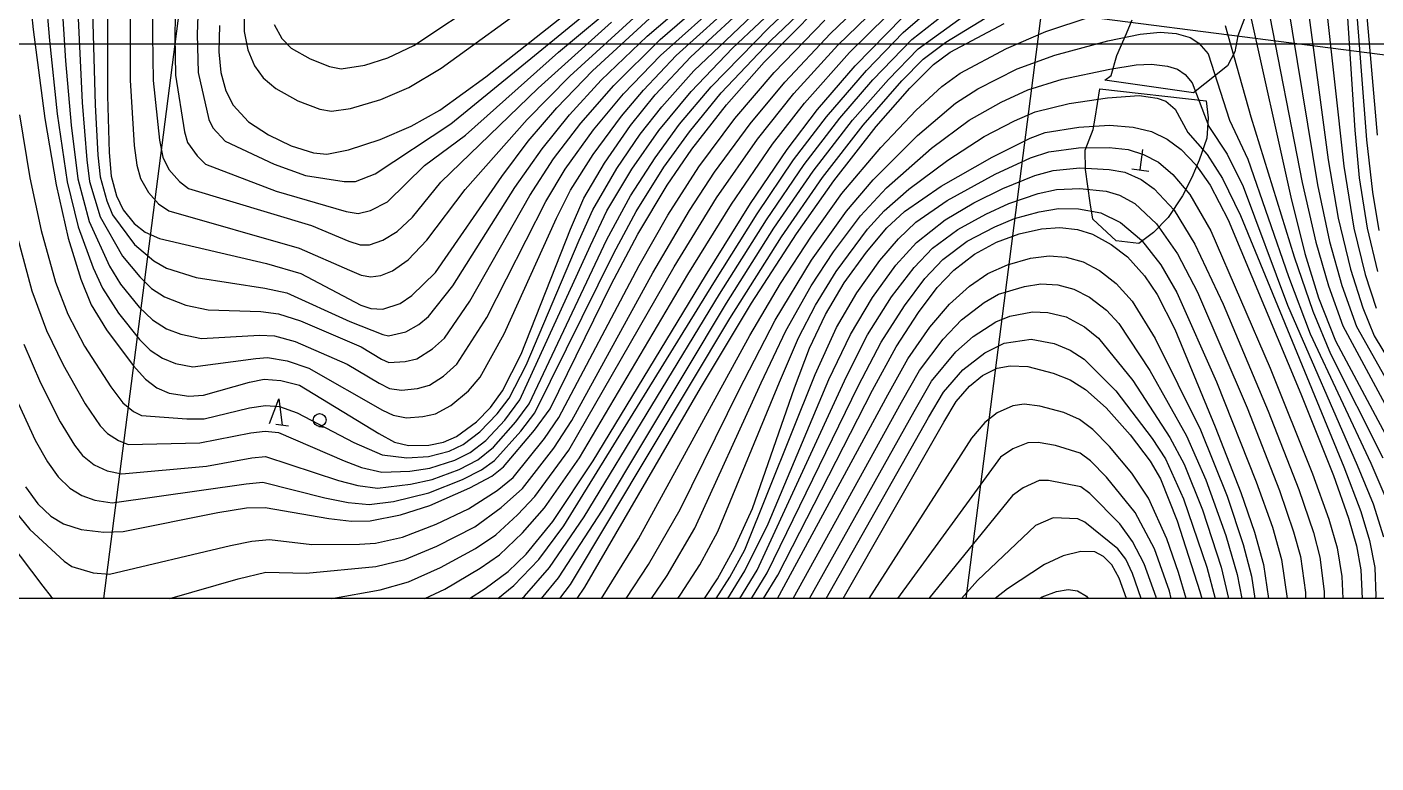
# Model space of a CAD drawing. Header units: millimetres. Extents: x 5990 to 6786, y 1103 to 1809.
# Drawn here: x 6548.1 to 6705.8, y 1388.2 to 1474.3 of the extents above; entities that cross this region are included whole.
import ezdxf
from ezdxf.xclip import XClip

# ---------------------------------------------------------------- set-up
doc = ezdxf.new("R2010")
doc.units = ezdxf.units.MM
doc.header["$LTSCALE"] = 10
doc.header["$MEASUREMENT"] = 0
doc.header["$XCLIPFRAME"] = 2
doc.layers.add('TX-PAPR', color=2, linetype='Continuous', plot=False)
doc.layers.add('TZ-BASE', color=253, linetype='Continuous')

# ---------------------------------------------------------------- blocks, each defined once
blk = doc.blocks.new('JD-FJFJ6DGDH3')
at = {"layer": 'TZ-BASE'}
for p, q in [((468.8, -175), (513.86, 175.7)), ((569.62, -175), (614.64, 175.35)), ((80, 59.47), (700, -20.2)), ((488.28, 58.02, 168), (487.33, -9.1, 168)), ((491.22, 56.52, 167), (489.94, -9.24, 167)), ((545.17, -9.23, 171), (596.65, 34.84, 171)), ((546.72, -9.61, 172), (592.95, 30.68, 172)), ((546.74, -11.47, 173), (588.15, 25.44, 173)), ((550.3, -11.63, 175), (591.07, 26.03, 175)), ((548.59, -11.5, 174), (586.35, 22.75, 174)), ((493.34, 11.65, 166), (492.56, -8.99, 166)), ((534.81, -11.08, 167), (560.13, 10.03, 167)), ((471.89, 5.65, 175), (473.4, -8.43, 175)), ((474.03, 4.94, 174), (475.3, -9.72, 174)), ((476.13, 3.73, 173), (477.19, -12.09, 173)), ((522.22, -19.47, 166), (550.77, 3.87, 166)), ((478.17, 2.66, 172), (479.11, -16.97, 172)), ((517.91, -10.31, 163), (536.33, 1.99, 163)), ((521.1, -12.97, 164), (541.4, 1.79, 164)), ((526.33, -14, 165), (546.22, 1.74, 165)), ((555.17, -10.64, 177), (569.43, 2.87, 177)), ((559.45, -8.2, 178), (571.32, 3.02, 178)), ((559.66, -9.74, 179), (571.01, 1.15, 179)), ((566.6, -8.93, 182), (576.44, 0.49, 182)), ((628.68, 0.71, 183), (630.52, -20.82, 183)), ((550.63, -13.29, 176), (564.44, -0.17, 176)), ((575.13, -8.78, 186), (584.15, -1, 186)), ((624.12, -1.53, 186), (626.62, -24.45, 186)), ((482.08, -1.76, 170), (482.1, -16.21, 170)), ((567.48, -10.29, 183), (575.86, -2.12, 183)), ((576.12, -9.61, 187), (585.12, -2.56, 187)), ((626.7, -1.82, 185), (627.93, -20.24, 185)), ((568.85, -11.14, 184), (575.79, -4.27, 184)), ((622.28, -4.66, 187), (624.79, -23.68, 187)), ((627.96, -4.16, 184), (629.3, -21.36, 184)), ((558.87, -12.26, 180), (565.02, -6.03, 180)), ((576.86, -10.69, 188), (584.26, -5.38, 188)), ((580.1, -9.91, 189), (586.28, -6.13, 189)), ((615.65, -5.51, 193.58), (614.26, -9.18, 193.58)), ((615.56, -6.13, 190), (620.44, -28.07, 190)), ((617.68, -5.38, 189), (621.78, -26.35, 189)), ((620, -5.08, 188), (623.54, -26.62, 188)), ((480.32, -6.35, 171), (480.63, -17.25, 171)), ((484.73, -6.94, 169), (484.75, -14.38, 169)), ((498.05, -6.37, 164), (498.06, -8.66, 164)), ((501.59, -7.86, 163), (502.48, -9.5, 163)), ((532.42, -15.32, 168), (541.01, -7.58, 168)), ((536.15, -13.9, 169), (543.64, -7.07, 169)), ((538.8, -13.27, 170), (545.44, -7.15, 170)), ((560.03, -13.48, 181), (565.95, -7.34, 181)), ((569.52, -12.7, 185), (575.02, -7.04, 185)), ((580.6, -11.1, 190), (586.92, -7.74, 190)), ((591.8, -8.69, 191), (597.1, -6.93, 191)), ((601.21, -8.93, 193.58), (601.88, -7.32, 193.58)), ((473.4, -8.43, 175), (474.77, -18.84, 175)), ((487.33, -9.1, 168), (487.42, -14.4, 168)), ((489.94, -9.24, 167), (490.05, -13.8, 167)), ((492.56, -8.99, 166), (492.69, -13.46, 166)), ((495.19, -7.96, 165), (495.09, -11.06, 165)), ((498.06, -8.66, 164), (498.49, -10.82, 164)), ((539.82, -14.39, 171), (545.17, -9.23, 171)), ((552.66, -15.15, 178), (559.45, -8.2, 178)), ((561.26, -14.61, 182), (566.6, -8.93, 182)), ((570.83, -13.24, 186), (575.13, -8.78, 186)), ((587.2, -10.66, 191), (591.8, -8.69, 191)), ((599.03, -9.76, 192), (602.83, -8.98, 192)), ((600.09, -11.49, 193.58), (601.21, -8.93, 193.58)), ((602.83, -8.98, 192), (605.17, -8.77, 192)), ((605.17, -8.77, 192), (607.02, -8.92, 192)), ((607.02, -8.92, 192), (608.67, -9.38, 192)), ((608.67, -9.38, 192), (609.7, -10.03, 192)), ((612.76, -7.99, 191), (615.77, -18.65, 191)), ((614.26, -9.18, 193.58), (613.88, -11.05, 193.58)), ((184.17, -10.11), (700, -10.11)), ((184.17, -10.11), (700, -10.11)), ((475.3, -9.72, 174), (476.21, -18.31, 174)), ((498.49, -10.82, 164), (499.26, -12.69, 164)), ((502.48, -9.5, 163), (503.56, -10.61, 163)), ((503.56, -10.61, 163), (505.77, -11.89, 163)), ((514.87, -11.77, 163), (517.91, -10.31, 163)), ((541.3, -14.99, 172), (546.72, -9.61, 172)), ((550.31, -15.71, 177), (555.17, -10.64, 177)), ((553.85, -15.87, 179), (559.66, -9.74, 179)), ((562.34, -15.92, 183), (567.48, -10.29, 183)), ((571.56, -14.35, 187), (576.12, -9.61, 187)), ((573.38, -14.28, 188), (576.86, -10.69, 188)), ((577.46, -11.91, 189), (580.1, -9.91, 189)), ((581.78, -13.54, 191), (587.2, -10.66, 191)), ((592.86, -11.43, 192), (599.03, -9.76, 192)), ((609.7, -10.03, 192), (610.79, -11.28, 192)), ((477.19, -12.09, 173), (477.84, -19.65, 173)), ((495.09, -11.06, 165), (495.35, -13.46, 165)), ((505.77, -11.89, 163), (508.03, -12.78, 163)), ((509.39, -13.05, 163), (512.19, -12.6, 163)), ((512.19, -12.6, 163), (514.87, -11.77, 163)), ((523.93, -20.82, 167), (534.81, -11.08, 167)), ((542.42, -15.96, 173), (546.74, -11.47, 173)), ((544.75, -15.55, 174), (548.59, -11.5, 174)), ((546.1, -16.08, 175), (550.3, -11.63, 175)), ((554.44, -17.27, 180), (558.87, -12.26, 180)), ((563.57, -17.05, 184), (568.85, -11.14, 184)), ((574.97, -14.46, 189), (577.46, -11.91, 189)), ((575.91, -15.29, 190), (578.65, -12.52, 190)), ((578.65, -12.52, 190), (580.6, -11.1, 190)), ((588.46, -13.06, 192), (592.86, -11.43, 192)), ((599.26, -13.07, 193), (602.36, -12.59, 193)), ((599.42, -13.84, 193.58), (600.09, -11.49, 193.58)), ((602.36, -12.59, 193), (604.15, -12.48, 193)), ((604.15, -12.48, 193), (606.02, -12.72, 193)), ((610.79, -11.28, 192), (613.26, -19.06, 192)), ((613.88, -11.05, 193.58), (613.03, -12.71, 193.58)), ((490.05, -13.8, 167), (491.07, -20.43, 167)), ((492.69, -13.46, 166), (493.95, -18.98, 166)), ((495.35, -13.46, 165), (495.93, -15.6, 165)), ((499.26, -12.69, 164), (500.28, -14.1, 164)), ((500.28, -14.1, 164), (501.75, -15.36, 164)), ((508.03, -12.78, 163), (509.39, -13.05, 163)), ((517.3, -15.23, 164), (521.1, -12.97, 164)), ((520.94, -17.88, 165), (526.33, -14, 165)), ((531.17, -18.98, 169), (536.15, -13.9, 169)), ((534.61, -17.6, 170), (538.8, -13.27, 170)), ((546.89, -17.48, 176), (550.63, -13.29, 176)), ((555.45, -18.86, 181), (560.03, -13.48, 181)), ((565.09, -17.8, 185), (569.52, -12.7, 185)), ((566.16, -18.65, 186), (570.83, -13.24, 186)), ((579.64, -15.12, 191), (581.78, -13.54, 191)), ((583.84, -15.38, 192), (588.46, -13.06, 192)), ((593.69, -14.26, 193), (599.26, -13.07, 193)), ((598.71, -14.38, 193.58), (599.42, -13.84, 193.58)), ((606.02, -12.72, 193), (607.2, -13.08, 193)), ((607.2, -13.08, 193), (608.09, -13.71, 193)), ((608.09, -13.71, 193), (608.91, -14.67, 193)), ((613.03, -12.71, 193.58), (609.05, -15.87, 193.58)), ((484.75, -14.38, 169), (485.2, -22, 169)), ((487.42, -14.4, 168), (488.15, -21.41, 168)), ((495.93, -15.6, 165), (496.78, -17.3, 165)), ((501.75, -15.36, 164), (504.35, -16.8, 164)), ((514.05, -16.64, 164), (517.3, -15.23, 164)), ((521.06, -26.31, 168), (532.42, -15.32, 168)), ((536.12, -18.42, 171), (539.82, -14.39, 171)), ((537.42, -19.41, 172), (541.3, -14.99, 172)), ((542.19, -18.59, 174), (544.75, -15.55, 174)), ((546.55, -20.26, 177), (550.31, -15.71, 177)), ((548.98, -19.52, 178), (552.66, -15.15, 178)), ((557.22, -19.47, 182), (561.26, -14.61, 182)), ((567.71, -18.82, 187), (571.56, -14.35, 187)), ((569.2, -19.07, 188), (573.38, -14.28, 188)), ((570.44, -19.63, 189), (574.97, -14.46, 189)), ((571.96, -19.79, 190), (575.91, -15.29, 190)), ((576.64, -17.87, 191), (579.64, -15.12, 191)), ((581.25, -17.06, 192), (583.84, -15.38, 192)), ((586.59, -16.93, 193), (589.68, -15.49, 193)), ((589.68, -15.49, 193), (593.69, -14.26, 193)), ((597.57, -18.83, 194.66), (598.12, -15.39, 194.66)), ((598.12, -15.39, 194.66), (610.53, -16.77, 194.66)), ((609.05, -15.87, 193.58), (598.71, -14.38, 193.58)), ((608.91, -14.67, 193), (610.84, -19.8, 193)), ((479.11, -16.97, 172), (479.67, -23.69, 172)), ((480.63, -17.25, 171), (480.97, -23.13, 171)), ((482.1, -16.21, 170), (482.26, -22.82, 170)), ((496.78, -17.3, 165), (498.58, -19.24, 165)), ((504.35, -16.8, 164), (506.92, -17.75, 164)), ((510.5, -17.7, 164), (514.05, -16.64, 164)), ((538.92, -20.18, 173), (542.42, -15.96, 173)), ((543.24, -19.68, 175), (546.1, -16.08, 175)), ((550.13, -20.43, 179), (553.85, -15.87, 179)), ((550.41, -22.43, 180), (554.44, -17.27, 180)), ((558.07, -21.28, 183), (562.34, -15.92, 183)), ((559.85, -21.84, 184), (563.57, -17.05, 184)), ((576.79, -20.84, 192), (581.25, -17.06, 192)), ((582.82, -19.07, 193), (586.59, -16.93, 193)), ((590.56, -18.06, 194), (594.51, -17.1, 194)), ((594.51, -17.1, 194), (599.01, -16.44, 194)), ((599.01, -16.44, 194), (602.71, -16.17, 194)), ((602.71, -16.17, 194), (604.8, -16.48, 194)), ((604.8, -16.48, 194), (605.82, -16.81, 194)), ((605.82, -16.81, 194), (606.91, -17.77, 194)), ((610.53, -16.77, 194.66), (610.77, -18.78, 194.66)), ((471.79, -18.41, 176), (473.02, -25.8, 176)), ((474.77, -18.84, 175), (476.08, -26.61, 175)), ((476.21, -18.31, 174), (477.36, -26.28, 174)), ((506.92, -17.75, 164), (508.29, -17.99, 164)), ((508.29, -17.99, 164), (510.5, -17.7, 164)), ((517.57, -19.75, 165), (520.94, -17.88, 165)), ((531.28, -21.52, 170), (534.61, -17.6, 170)), ((532.89, -22.39, 171), (536.12, -18.42, 171)), ((538.85, -23.08, 174), (542.19, -18.59, 174)), ((544.38, -20.7, 176), (546.89, -17.48, 176)), ((551.23, -24.53, 181), (555.45, -18.86, 181)), ((561.55, -22.47, 185), (565.09, -17.8, 185)), ((562.3, -23.71, 186), (566.16, -18.65, 186)), ((563.54, -24.23, 187), (567.71, -18.82, 187)), ((572.49, -22.24, 191), (576.64, -17.87, 191)), ((588.12, -19.14, 194), (590.56, -18.06, 194)), ((597.32, -20.16, 194.66), (597.57, -18.83, 194.66)), ((606.91, -17.77, 194), (608.41, -20.5, 194)), ((610.77, -18.78, 194.66), (610.63, -21.16, 194.66)), ((615.77, -18.65, 191), (620.84, -35.05, 191)), ((477.84, -19.65, 173), (478.62, -25.91, 173)), ((491.07, -20.43, 167), (491.42, -21.67, 167)), ((493.95, -18.98, 166), (494.41, -19.94, 166)), ((494.41, -19.94, 166), (495.84, -21.51, 166)), ((498.58, -19.24, 165), (500.89, -20.78, 165)), ((513.39, -25.32, 166), (522.22, -19.47, 166)), ((513.95, -21.32, 165), (517.57, -19.75, 165)), ((523.9, -27.15, 169), (531.17, -18.98, 169)), ((534.23, -23.59, 172), (537.42, -19.41, 172)), ((535.59, -24.79, 173), (538.92, -20.18, 173)), ((540.18, -24.07, 175), (543.24, -19.68, 175)), ((543.37, -24.79, 177), (546.55, -20.26, 177)), ((546.1, -23.44, 178), (548.98, -19.52, 178)), ((547.15, -24.56, 179), (550.13, -20.43, 179)), ((553.06, -25.14, 182), (557.22, -19.47, 182)), ((564.6, -25, 188), (569.2, -19.07, 188)), ((565.67, -25.77, 189), (570.44, -19.63, 189)), ((567, -26.15, 190), (571.96, -19.79, 190)), ((578.42, -22.34, 193), (582.82, -19.07, 193)), ((584.6, -20.97, 194), (588.12, -19.14, 194)), ((589.95, -21.15, 195), (591.72, -20.5, 195)), ((591.72, -20.5, 195), (595.67, -19.86, 195)), ((595.67, -19.86, 195), (599.23, -19.65, 195)), ((596.39, -22.58, 194.66), (597.32, -20.16, 194.66)), ((599.23, -19.65, 195), (602.02, -19.86, 195)), ((602.02, -19.86, 195), (604.14, -20.39, 195)), ((604.14, -20.39, 195), (605.99, -21.26, 195)), ((608.41, -20.5, 194), (610.64, -23.06, 194)), ((610.84, -19.8, 193), (612.98, -23.04, 193)), ((613.26, -19.06, 192), (615.43, -23.6, 192)), ((627.93, -20.24, 185), (628.44, -25.81, 185)), ((485.2, -22, 169), (485.5, -24.31, 169)), ((488.15, -21.41, 168), (488.54, -23.37, 168)), ((491.42, -21.67, 167), (492.55, -23.22, 167)), ((495.84, -21.51, 166), (501.57, -24.2, 166)), ((500.89, -20.78, 165), (503.56, -22.05, 165)), ((503.56, -22.05, 165), (506.17, -22.88, 165)), ((510.26, -22.53, 165), (513.95, -21.32, 165)), ((519.15, -24.35, 167), (523.93, -20.82, 167)), ((528.19, -25.64, 170), (531.28, -21.52, 170)), ((541.62, -24.72, 176), (544.38, -20.7, 176)), ((553.29, -28.15, 183), (558.07, -21.28, 183)), ((555.05, -28.87, 184), (559.85, -21.84, 184)), ((571.59, -26.03, 192), (576.79, -20.84, 192)), ((580.32, -23.73, 194), (584.6, -20.97, 194)), ((585.51, -23.39, 195), (589.95, -21.15, 195)), ((605.99, -21.26, 195), (607.63, -22.48, 195)), ((610.63, -21.16, 194.66), (609.74, -23.74, 194.66)), ((629.3, -21.36, 184), (629.98, -27.49, 184)), ((480.97, -23.13, 171), (481.22, -25.69, 171)), ((482.26, -22.82, 170), (482.51, -25.6, 170)), ((488.54, -23.37, 168), (489.27, -24.81, 168)), ((492.55, -23.22, 167), (493.53, -24.2, 167)), ((506.17, -22.88, 165), (507.74, -23.03, 165)), ((507.74, -23.03, 165), (510.26, -22.53, 165)), ((529.71, -26.92, 171), (532.89, -22.39, 171)), ((531.45, -27.88, 172), (534.23, -23.59, 172)), ((536.23, -27.23, 174), (538.85, -23.08, 174)), ((543.23, -27.91, 178), (546.1, -23.44, 178)), ((547.53, -26.66, 180), (550.41, -22.43, 180)), ((557.27, -28.82, 185), (561.55, -22.47, 185)), ((567.96, -27.65, 191), (572.49, -22.24, 191)), ((573.17, -26.97, 193), (578.42, -22.34, 193)), ((579.56, -26.78, 195), (585.51, -23.39, 195)), ((585.86, -25.36, 196), (590.02, -23.46, 196)), ((590.02, -23.46, 196), (592.14, -22.76, 196)), ((592.14, -22.76, 196), (595.63, -22.27, 196)), ((595.63, -22.27, 196), (599.21, -22.25, 196)), ((596.45, -24.84, 194.66), (596.39, -22.58, 194.66)), ((599.21, -22.25, 196), (601.41, -22.49, 196)), ((601.41, -22.49, 196), (603.22, -23.05, 196)), ((602.84, -24.88, 197.02), (603.15, -22.5, 197.02)), ((603.22, -23.05, 196), (604.95, -23.97, 196)), ((607.63, -22.48, 195), (609.33, -24.28, 195)), ((610.64, -23.06, 194), (612.46, -25.88, 194)), ((612.98, -23.04, 193), (614.85, -26.83, 193)), ((615.43, -23.6, 192), (620.18, -37.35, 192)), ((479.67, -23.69, 172), (479.99, -26.22, 172)), ((485.5, -24.31, 169), (485.96, -25.86, 169)), ((489.27, -24.81, 168), (490.49, -26.24, 168)), ((493.53, -24.2, 167), (501.79, -27.34, 167)), ((501.57, -24.2, 166), (505.22, -25.51, 166)), ((514.81, -28.61, 167), (519.15, -24.35, 167)), ((533.33, -28.56, 173), (535.59, -24.79, 173)), ((537.77, -28.18, 175), (540.18, -24.07, 175)), ((538.83, -29.54, 176), (541.62, -24.72, 176)), ((540.47, -29.65, 177), (543.37, -24.79, 177)), ((543.91, -29.75, 179), (547.15, -24.56, 179)), ((547.61, -30.18, 181), (551.23, -24.53, 181)), ((550.14, -29.63, 182), (553.06, -25.14, 182)), ((558.04, -30.02, 186), (562.3, -23.71, 186)), ((559.12, -30.71, 187), (563.54, -24.23, 187)), ((560.01, -31.69, 188), (564.6, -25, 188)), ((575.76, -27.11, 194), (580.32, -23.73, 194)), ((590.51, -25.54, 197), (592.64, -24.95, 197)), ((592.64, -24.95, 197), (595.77, -24.64, 197)), ((595.77, -24.64, 197), (599.21, -24.81, 197)), ((596.98, -28.74, 194.66), (596.45, -24.84, 194.66)), ((599.21, -24.81, 197), (601.04, -25.15, 197)), ((601.04, -25.15, 197), (602.93, -26, 197)), ((601.85, -24.76, 197.02), (603.84, -25.01, 197.02)), ((604.95, -23.97, 196), (606.65, -25.41, 196)), ((609.74, -23.74, 194.66), (608.85, -25.77, 194.66)), ((609.33, -24.28, 195), (611.01, -26.67, 195)), ((624.79, -23.68, 187), (625.98, -30.53, 187)), ((626.62, -24.45, 186), (627.82, -31.69, 186)), ((473.02, -25.8, 176), (474.33, -31.96, 176)), ((476.08, -26.61, 175), (477.5, -32.84, 175)), ((477.36, -26.28, 174), (478.64, -31.53, 174)), ((478.62, -25.91, 173), (479.93, -30.92, 173)), ((479.99, -26.22, 172), (481.23, -30.35, 172)), ((481.22, -25.69, 171), (482.01, -28.49, 171)), ((482.51, -25.6, 170), (483.13, -27.89, 170)), ((485.96, -25.86, 169), (486.87, -27.5, 169)), ((490.49, -26.24, 168), (491.54, -27.03, 168)), ((505.22, -25.51, 166), (509.76, -26.23, 166)), ((509.76, -26.23, 166), (511.07, -26.23, 166)), ((511.07, -26.23, 166), (513.39, -25.32, 166)), ((517.76, -30.4, 168), (521.06, -26.31, 168)), ((520.43, -36.88, 170), (528.19, -25.64, 170)), ((544.09, -32.4, 180), (547.53, -26.66, 180)), ((560.87, -32.72, 189), (565.67, -25.77, 189)), ((562.64, -32.35, 190), (567, -26.15, 190)), ((568.5, -29.68, 192), (571.59, -26.03, 192)), ((575.25, -29.74, 195), (579.56, -26.78, 195)), ((580.25, -28.45, 196), (585.86, -25.36, 196)), ((586.75, -27.03, 197), (590.51, -25.54, 197)), ((602.93, -26, 197), (604.47, -27.09, 197)), ((606.65, -25.41, 196), (608.64, -27.76, 196)), ((608.85, -25.77, 194.66), (607.76, -27.91, 194.66)), ((611.01, -26.67, 195), (613.1, -30.73, 195)), ((612.46, -25.88, 194), (614.54, -30.2, 194)), ((621.78, -26.35, 189), (623.37, -33.34, 189)), ((623.54, -26.62, 188), (624.95, -33.23, 188)), ((628.44, -25.81, 185), (629.38, -31.68, 185)), ((483.13, -27.89, 170), (483.92, -29.56, 170)), ((486.87, -27.5, 169), (488.04, -28.83, 169)), ((491.54, -27.03, 168), (505.94, -31.39, 168)), ((501.79, -27.34, 167), (509.97, -29.72, 167)), ((519.42, -33.09, 169), (523.9, -27.15, 169)), ((522.46, -38.44, 171), (529.71, -26.92, 171)), ((524.44, -40.23, 172), (531.45, -27.88, 172)), ((534.6, -30.52, 174), (536.23, -27.23, 174)), ((536.21, -31.8, 175), (537.77, -28.18, 175)), ((540.46, -33.03, 178), (543.23, -27.91, 178)), ((548.33, -36.22, 183), (553.29, -28.15, 183)), ((564.38, -32.63, 191), (567.96, -27.65, 191)), ((570.14, -30.23, 193), (573.17, -26.97, 193)), ((572.9, -29.64, 194), (575.76, -27.11, 194)), ((583.37, -28.73, 197), (586.75, -27.03, 197)), ((587.45, -28.8, 198), (590.9, -27.63, 198)), ((590.9, -27.63, 198), (593.05, -27.17, 198)), ((593.05, -27.17, 198), (595.75, -27.04, 198)), ((595.75, -27.04, 198), (598.85, -27.37, 198)), ((598.85, -27.37, 198), (600.39, -27.82, 198)), ((600.39, -27.82, 198), (602.21, -28.8, 198)), ((604.47, -27.09, 197), (606.79, -29.59, 197)), ((607.76, -27.91, 194.66), (606.1, -30.43, 194.66)), ((608.64, -27.76, 196), (611.07, -32.01, 196)), ((614.85, -26.83, 193), (620.04, -40.71, 193)), ((620.44, -28.07, 190), (622.09, -34.66, 190)), ((629.98, -27.49, 184), (630.74, -31.97, 184)), ((482.01, -28.49, 171), (482.66, -30.14, 171)), ((483.92, -29.56, 170), (485.21, -31.15, 170)), ((488.04, -28.83, 169), (489.25, -29.67, 169)), ((489.25, -29.67, 169), (504.5, -34.01, 169)), ((509.97, -29.72, 167), (511.38, -29.96, 167)), ((511.38, -29.96, 167), (512.85, -29.62, 167)), ((512.85, -29.62, 167), (514.81, -28.61, 167)), ((526.42, -42.12, 173), (533.33, -28.56, 173)), ((537.25, -33.1, 176), (538.83, -29.54, 176)), ((538.54, -33.72, 177), (540.47, -29.65, 177)), ((541.3, -34.62, 179), (543.91, -29.75, 179)), ((545.83, -36.93, 182), (550.14, -29.63, 182)), ((549.95, -37.12, 184), (555.05, -28.87, 184)), ((552, -37.28, 185), (557.27, -28.82, 185)), ((564.38, -35.44, 192), (568.5, -29.68, 192)), ((570.96, -31.82, 194), (572.9, -29.64, 194)), ((573.21, -31.65, 195), (575.25, -29.74, 195)), ((576.61, -30.99, 196), (580.25, -28.45, 196)), ((580.04, -30.72, 197), (583.37, -28.73, 197)), ((584.77, -30.03, 198), (587.45, -28.8, 198)), ((588.12, -30.56, 199), (591.02, -29.76, 199)), ((591.02, -29.76, 199), (593.26, -29.4, 199)), ((593.26, -29.4, 199), (595.61, -29.44, 199)), ((595.61, -29.44, 199), (598.23, -29.91, 199)), ((597.27, -30.64, 194.66), (596.98, -28.74, 194.66)), ((598.23, -29.91, 199), (600.54, -31.03, 199)), ((602.21, -28.8, 198), (604.73, -31.18, 198)), ((606.79, -29.59, 197), (609.23, -33.56, 197)), ((478.64, -31.53, 174), (480.42, -36.32, 174)), ((479.93, -30.92, 173), (482.3, -36.12, 173)), ((481.23, -30.35, 172), (483.82, -34.95, 172)), ((482.66, -30.14, 171), (485.24, -33.59, 171)), ((485.21, -31.15, 170), (486.47, -32.14, 170)), ((505.94, -31.39, 168), (510.29, -33.22, 168)), ((515.94, -32.06, 168), (517.76, -30.4, 168)), ((528.45, -44.06, 174), (534.6, -30.52, 174)), ((544.24, -36.04, 181), (547.61, -30.18, 181)), ((552.99, -38.07, 186), (558.04, -30.02, 186)), ((553.64, -39.4, 187), (559.12, -30.71, 187)), ((566.96, -34.45, 193), (570.14, -30.23, 193)), ((574.55, -32.93, 196), (576.61, -30.99, 196)), ((576.66, -33.37, 197), (580.04, -30.72, 197)), ((581.5, -31.85, 198), (584.77, -30.03, 198)), ((582.61, -33.22, 199), (585.83, -31.52, 199)), ((585.83, -31.52, 199), (588.12, -30.56, 199)), ((600.01, -33.18, 194.66), (597.27, -30.64, 194.66)), ((600.54, -31.03, 199), (602.97, -33.09, 199)), ((606.1, -30.43, 194.66), (604.38, -32.2, 194.66)), ((604.73, -31.18, 198), (607.18, -34.69, 198)), ((613.1, -30.73, 195), (621.61, -51.05, 195)), ((614.54, -30.2, 194), (626.63, -59.6, 194)), ((625.98, -30.53, 187), (627.4, -36.47, 187)), ((471.51, -32.62, 177), (473.23, -39, 177)), ((474.33, -31.96, 176), (476, -38.01, 176)), ((477.5, -32.84, 175), (478.96, -37.66, 175)), ((486.47, -32.14, 170), (488.18, -32.88, 170)), ((488.18, -32.88, 170), (500.67, -35.84, 170)), ((512.7, -33.64, 168), (514.27, -33.09, 168)), ((514.27, -33.09, 168), (515.94, -32.06, 168)), ((517.23, -35.39, 169), (519.42, -33.09, 169)), ((530.44, -46.42, 175), (536.21, -31.8, 175)), ((531.04, -47.72, 176), (537.25, -33.1, 176)), ((531.37, -52.25, 178), (540.46, -33.03, 178)), ((540.99, -38.29, 180), (544.09, -32.4, 180)), ((554.45, -40.48, 188), (560.01, -31.69, 188)), ((554.84, -42.26, 189), (560.87, -32.72, 189)), ((557.39, -40.45, 190), (562.64, -32.35, 190)), ((560.78, -38.17, 191), (564.38, -32.63, 191)), ((567.27, -36.77, 194), (570.96, -31.82, 194)), ((570.83, -34.48, 195), (573.21, -31.65, 195)), ((572.38, -35.48, 196), (574.55, -32.93, 196)), ((578.55, -34.04, 198), (581.5, -31.85, 198)), ((586.01, -33.32, 200), (588.68, -32.34, 200)), ((588.68, -32.34, 200), (591.3, -31.77, 200)), ((591.3, -31.77, 200), (593.44, -31.6, 200)), ((593.44, -31.6, 200), (595.48, -31.83, 200)), ((595.48, -31.83, 200), (597.25, -32.38, 200)), ((597.25, -32.38, 200), (599.45, -33.6, 200)), ((604.38, -32.2, 194.66), (602.68, -33.47, 194.66)), ((602.97, -33.09, 199), (605.22, -35.96, 199)), ((611.07, -32.01, 196), (618.04, -48.06, 196)), ((627.82, -31.69, 186), (629.13, -37.12, 186)), ((629.38, -31.68, 185), (630.57, -36.77, 185)), ((485.24, -33.59, 171), (487.49, -35.52, 171)), ((504.5, -34.01, 169), (510.37, -36.62, 169)), ((510.29, -33.22, 168), (511.62, -33.63, 168)), ((511.62, -33.63, 168), (512.7, -33.64, 168)), ((530.3, -51.77, 177), (538.54, -33.72, 177)), ((532.05, -53.3, 179), (541.3, -34.62, 179)), ((564.36, -38.43, 193), (566.96, -34.45, 193)), ((568.23, -38.09, 195), (570.83, -34.48, 195)), ((574.27, -36.01, 197), (576.66, -33.37, 197)), ((576.39, -36.28, 198), (578.55, -34.04, 198)), ((579.75, -35.37, 199), (582.61, -33.22, 199)), ((583.45, -34.74, 200), (586.01, -33.32, 200)), ((599.45, -33.6, 200), (601.34, -35.05, 200)), ((602.68, -33.47, 194.66), (600.01, -33.18, 194.66)), ((607.18, -34.69, 198), (609.53, -39.17, 198)), ((609.23, -33.56, 197), (612.54, -40.56, 197)), ((622.09, -34.66, 190), (623.69, -39.82, 190)), ((623.37, -33.34, 189), (624.83, -38.43, 189)), ((624.95, -33.23, 188), (626.39, -38.4, 188)), ((482.3, -36.12, 173), (483.6, -38.22, 173)), ((483.82, -34.95, 172), (485.86, -37.38, 172)), ((487.49, -35.52, 171), (489, -36.35, 171)), ((500.67, -35.84, 170), (504.68, -36.98, 170)), ((515.41, -36.67, 169), (517.23, -35.39, 169)), ((534.84, -53.83, 181), (544.24, -36.04, 181)), ((536.01, -57.66, 183), (548.33, -36.22, 183)), ((560.13, -42.44, 192), (564.38, -35.44, 192)), ((569.69, -39.27, 196), (572.38, -35.48, 196)), ((571.53, -39.79, 197), (574.27, -36.01, 197)), ((577.66, -37.58, 199), (579.75, -35.37, 199)), ((581.03, -36.61, 200), (583.45, -34.74, 200)), ((585, -37, 201), (587.33, -35.96, 201)), ((587.33, -35.96, 201), (590.02, -35.21, 201)), ((590.02, -35.21, 201), (592.19, -34.93, 201)), ((592.19, -34.93, 201), (594.19, -35.09, 201)), ((594.19, -35.09, 201), (596.15, -35.64, 201)), ((596.15, -35.64, 201), (598.07, -36.65, 201)), ((601.34, -35.05, 200), (603.32, -37.27, 200)), ((605.22, -35.96, 199), (607.11, -39.2, 199)), ((620.84, -35.05, 191), (623, -41.41, 191)), ((478.96, -37.66, 175), (480.19, -40.66, 175)), ((480.42, -36.32, 174), (481.49, -38.72, 174)), ((485.86, -37.38, 172), (487.21, -38.74, 172)), ((489, -36.35, 171), (492.44, -37.44, 171)), ((492.44, -37.44, 171), (500.48, -38.69, 171)), ((504.68, -36.98, 170), (511.72, -40.69, 170)), ((510.37, -36.62, 169), (511.75, -37.19, 169)), ((511.75, -37.19, 169), (512.86, -37.39, 169)), ((512.86, -37.39, 169), (514.04, -37.22, 169)), ((514.04, -37.22, 169), (515.41, -36.67, 169)), ((517.68, -39.57, 170), (520.43, -36.88, 170)), ((536.39, -54.2, 182), (545.83, -36.93, 182)), ((537.27, -58.54, 184), (549.95, -37.12, 184)), ((538.88, -58.92, 185), (552, -37.28, 185)), ((564.88, -40.68, 194), (567.27, -36.77, 194)), ((573.76, -39.73, 198), (576.39, -36.28, 198)), ((575.25, -40.77, 199), (577.66, -37.58, 199)), ((579.1, -38.62, 200), (581.03, -36.61, 200)), ((582.86, -38.47, 201), (585, -37, 201)), ((598.07, -36.65, 201), (600.03, -38.18, 201)), ((603.32, -37.27, 200), (604.83, -39.43, 200)), ((620.18, -37.35, 192), (622.7, -44.04, 192)), ((627.4, -36.47, 187), (628.85, -41, 187)), ((629.13, -37.12, 186), (630.41, -41.04, 186)), ((473.23, -39, 177), (474.95, -43.66, 177)), ((476, -38.01, 176), (477.43, -41.73, 176)), ((481.49, -38.72, 174), (483.37, -41.62, 174)), ((483.6, -38.22, 173), (485.79, -40.92, 173)), ((487.21, -38.74, 172), (488.76, -39.73, 172)), ((500.48, -38.69, 171), (503.04, -39.25, 171)), ((503.04, -39.25, 171), (510.41, -42.61, 171)), ((519.6, -42.03, 171), (522.46, -38.44, 171)), ((533.84, -52.81, 180), (540.99, -38.29, 180)), ((535.43, -66.51, 186), (552.99, -38.07, 186)), ((537.83, -65.45, 187), (553.64, -39.4, 187)), ((557.19, -44.25, 191), (560.78, -38.17, 191)), ((561.39, -43.7, 193), (564.36, -38.43, 193)), ((566.05, -41.78, 195), (568.23, -38.09, 195)), ((567.32, -43.32, 196), (569.69, -39.27, 196)), ((576.89, -41.54, 200), (579.1, -38.62, 200)), ((580.53, -40.56, 201), (582.86, -38.47, 201)), ((584.58, -40.39, 202), (586.27, -39.42, 202)), ((586.27, -39.42, 202), (589.29, -38.52, 202)), ((589.29, -38.52, 202), (591.22, -38.19, 202)), ((591.22, -38.19, 202), (593.18, -38.33, 202)), ((593.18, -38.33, 202), (595.08, -38.83, 202)), ((595.08, -38.83, 202), (596.9, -39.76, 202)), ((600.03, -38.18, 201), (601.89, -40.21, 201)), ((607.11, -39.2, 199), (611.74, -49.66, 199)), ((609.53, -39.17, 198), (615.32, -52.69, 198)), ((624.83, -38.43, 189), (626.52, -43.1, 189)), ((626.39, -38.4, 188), (628.11, -43.18, 188)), ((480.19, -40.66, 175), (481.96, -43.6, 175)), ((485.79, -40.92, 173), (487.33, -42.43, 173)), ((488.76, -39.73, 172), (491.26, -40.69, 172)), ((491.26, -40.69, 172), (493.85, -41.26, 172)), ((511.72, -40.69, 170), (512.88, -41.1, 170)), ((514.26, -41.18, 170), (516.29, -40.49, 170)), ((516.29, -40.49, 170), (517.68, -39.57, 170)), ((521.48, -44.56, 172), (524.44, -40.23, 172)), ((539.95, -64.68, 188), (554.45, -40.48, 188)), ((551.41, -50.41, 190), (557.39, -40.45, 190)), ((562.88, -44.53, 194), (564.88, -40.68, 194)), ((568.94, -44.11, 197), (571.53, -39.79, 197)), ((570.95, -44.18, 198), (573.76, -39.73, 198)), ((572.55, -45.03, 199), (575.25, -40.77, 199)), ((578.23, -43.26, 201), (580.53, -40.56, 201)), ((581.95, -42.43, 202), (584.58, -40.39, 202)), ((596.9, -39.76, 202), (598.89, -41.3, 202)), ((601.89, -40.21, 201), (604.57, -44.6, 201)), ((604.83, -39.43, 200), (606.86, -43.49, 200)), ((612.54, -40.56, 197), (617.8, -53.08, 197)), ((620.04, -40.71, 193), (628.2, -59.4, 193)), ((623.69, -39.82, 190), (625.65, -44.88, 190)), ((628.85, -41, 187), (630.2, -44.27, 187)), ((80, -41.35), (700, -121.02)), ((477.43, -41.73, 176), (479.4, -45.49, 176)), ((483.37, -41.62, 174), (485.81, -44.7, 174)), ((487.33, -42.43, 173), (488.97, -43.45, 173)), ((493.85, -41.26, 172), (500.03, -41.45, 172)), ((500.03, -41.45, 172), (502.06, -41.7, 172)), ((502.06, -41.7, 172), (504.64, -42.52, 172)), ((504.64, -42.52, 172), (511.75, -45.59, 172)), ((512.88, -41.1, 170), (514.26, -41.18, 170)), ((518.48, -42.96, 171), (519.6, -42.03, 171)), ((522.92, -47.6, 173), (526.42, -42.12, 173)), ((536.2, -73.37, 189), (554.84, -42.26, 189)), ((555.95, -50.62, 192), (560.13, -42.44, 192)), ((564.16, -45.73, 195), (566.05, -41.78, 195)), ((574.3, -45.59, 200), (576.89, -41.54, 200)), ((579.79, -44.67, 202), (581.95, -42.43, 202)), ((585.95, -42.63, 203), (587.58, -41.99, 203)), ((587.58, -41.99, 203), (590.25, -41.48, 203)), ((590.25, -41.48, 203), (592.01, -41.54, 203)), ((592.01, -41.54, 203), (594.19, -42.08, 203)), ((594.19, -42.08, 203), (596.32, -43.25, 203)), ((598.89, -41.3, 202), (600.33, -42.86, 202)), ((623, -41.41, 191), (625.09, -46.4, 191)), ((474.95, -43.66, 177), (476.89, -47.68, 177)), ((481.96, -43.6, 175), (485.09, -47.77, 175)), ((488.97, -43.45, 173), (490.65, -44.1, 173)), ((490.65, -44.1, 173), (493.06, -44.59, 173)), ((510.41, -42.61, 171), (514.26, -44.13, 171)), ((514.26, -44.13, 171), (514.93, -44.3, 171)), ((514.93, -44.3, 171), (516.96, -43.83, 171)), ((516.96, -43.83, 171), (518.48, -42.96, 171)), ((525.66, -49.11, 174), (528.45, -44.06, 174)), ((558.52, -49.8, 193), (561.39, -43.7, 193)), ((564.82, -48.8, 196), (567.32, -43.32, 196)), ((566.43, -49.39, 197), (568.94, -44.11, 197)), ((575.67, -46.98, 201), (578.23, -43.26, 201)), ((583.31, -44.36, 203), (585.95, -42.63, 203)), ((596.32, -43.25, 203), (597.96, -44.54, 203)), ((600.33, -42.86, 202), (603.97, -48.34, 202)), ((606.86, -43.49, 200), (611.61, -54.93, 200)), ((622.7, -44.04, 192), (629.78, -59.18, 192)), ((626.52, -43.1, 189), (634.98, -58.9, 189)), ((628.11, -43.18, 188), (636.89, -58.82, 188)), ((472.29, -45.27, 178), (474.24, -49.79, 178)), ((479.4, -45.49, 176), (482.46, -50.24, 176)), ((485.81, -44.7, 174), (487.09, -45.95, 174)), ((493.06, -44.59, 173), (499.87, -44.2, 173)), ((499.87, -44.2, 173), (501.61, -44.29, 173)), ((501.61, -44.29, 173), (504.02, -44.93, 173)), ((504.02, -44.93, 173), (510.11, -47.6, 173)), ((511.75, -45.59, 172), (514.13, -47.01, 172)), ((520.1, -45.82, 172), (521.48, -44.56, 172)), ((544.15, -68.03, 191), (557.19, -44.25, 191)), ((560.65, -49.71, 194), (562.88, -44.53, 194)), ((562.39, -50.35, 195), (564.16, -45.73, 195)), ((568.47, -49.05, 198), (570.95, -44.18, 198)), ((569.88, -50.1, 199), (572.55, -45.03, 199)), ((571.54, -50.63, 200), (574.3, -45.59, 200)), ((577.02, -48.35, 202), (579.79, -44.67, 202)), ((581.26, -46.15, 203), (583.31, -44.36, 203)), ((584.67, -46.26, 204), (586.91, -45.16, 204)), ((586.91, -45.16, 204), (590.08, -44.67, 204)), ((590.08, -44.67, 204), (592.75, -45.18, 204)), ((592.75, -45.18, 204), (594.63, -45.98, 204)), ((597.96, -44.54, 203), (601.96, -49.49, 203)), ((604.57, -44.6, 201), (609.86, -55.29, 201)), ((625.65, -44.88, 190), (632.43, -57.6, 190)), ((630.2, -44.27, 187), (638.19, -57.63, 187)), ((487.09, -45.95, 174), (488.5, -46.9, 174)), ((488.5, -46.9, 174), (490.05, -47.52, 174)), ((492.05, -47.9, 174), (499.44, -46.93, 174)), ((499.44, -46.93, 174), (500.8, -46.82, 174)), ((500.8, -46.82, 174), (503.1, -47.21, 174)), ((503.1, -47.21, 174), (505.64, -48.08, 174)), ((514.13, -47.01, 172), (514.96, -47.4, 172)), ((514.96, -47.4, 172), (516.87, -47.3, 172)), ((516.87, -47.3, 172), (518.26, -46.98, 172)), ((518.26, -46.98, 172), (520.1, -45.82, 172)), ((528.27, -50.71, 175), (530.44, -46.42, 175)), ((573.33, -51.17, 201), (575.67, -46.98, 201)), ((578.44, -49.59, 203), (581.26, -46.15, 203)), ((582.1, -48.27, 204), (584.67, -46.26, 204)), ((594.63, -45.98, 204), (596.27, -47.01, 204)), ((596.27, -47.01, 204), (599.98, -50.72, 204)), ((625.09, -46.4, 191), (631.19, -58.57, 191)), ((476.89, -47.68, 177), (479.46, -52.23, 177)), ((485.09, -47.77, 175), (486.52, -49.37, 175)), ((490.05, -47.52, 174), (492.05, -47.9, 174)), ((505.64, -48.08, 174), (514.23, -52.97, 174)), ((510.11, -47.6, 173), (513.86, -49.81, 173)), ((521.35, -48.99, 173), (522.92, -47.6, 173)), ((529.03, -51.59, 176), (531.04, -47.72, 176)), ((556.6, -69.34, 196), (564.82, -48.8, 196)), ((574.91, -52.05, 202), (577.02, -48.35, 202)), ((579.83, -50.86, 204), (582.1, -48.27, 204)), ((584.39, -48.93, 205), (586.1, -48.08, 205)), ((586.1, -48.08, 205), (587.62, -47.79, 205)), ((587.62, -47.79, 205), (589.68, -47.89, 205)), ((589.68, -47.89, 205), (592.66, -48.64, 205)), ((592.66, -48.64, 205), (594.62, -49.43, 205)), ((603.97, -48.34, 202), (608.24, -55.99, 202)), ((618.04, -48.06, 196), (622.99, -60.41, 196)), ((474.24, -49.79, 178), (476.55, -54.36, 178)), ((482.46, -50.24, 176), (483.89, -52.13, 176)), ((486.52, -49.37, 175), (487.84, -50.37, 175)), ((487.84, -50.37, 175), (489.31, -50.98, 175)), ((493.3, -51.24, 175), (498.68, -49.7, 175)), ((498.68, -49.7, 175), (500.4, -49.36, 175)), ((500.4, -49.36, 175), (502.35, -49.5, 175)), ((502.35, -49.5, 175), (504.55, -50.05, 175)), ((504.55, -50.05, 175), (513.82, -55.72, 175)), ((513.86, -49.81, 173), (515.07, -50.43, 173)), ((515.07, -50.43, 173), (516.44, -50.65, 173)), ((516.44, -50.65, 173), (518.32, -50.44, 173)), ((518.32, -50.44, 173), (519.74, -50.04, 173)), ((519.74, -50.04, 173), (521.35, -48.99, 173)), ((524.28, -50.71, 174), (525.66, -49.11, 174)), ((537.9, -73.68, 190), (551.41, -50.41, 190)), ((550.77, -66.8, 193), (558.52, -49.8, 193)), ((553.46, -67.16, 194), (560.65, -49.71, 194)), ((557.48, -64.49, 195), (562.39, -50.35, 195)), ((558.04, -71.69, 198), (568.47, -49.05, 198)), ((559.23, -72, 199), (569.88, -50.1, 199)), ((559.32, -66.26, 197), (566.43, -49.39, 197)), ((576.39, -53.13, 203), (578.44, -49.59, 203)), ((581.3, -51.96, 205), (582.88, -50.18, 205)), ((582.88, -50.18, 205), (584.39, -48.93, 205)), ((594.62, -49.43, 205), (596.43, -50.57, 205)), ((601.96, -49.49, 203), (606.31, -56.19, 203)), ((611.74, -49.66, 199), (616.4, -61.35, 199)), ((489.31, -50.98, 175), (491.58, -51.33, 175)), ((491.58, -51.33, 175), (493.3, -51.24, 175)), ((501.01, -54.53, 161.6), (502.13, -51.65, 161.6)), ((502.13, -51.65, 161.6), (502.49, -54.73, 161.6)), ((522.23, -52.44, 174), (524.28, -50.71, 174)), ((526.85, -52.66, 175), (528.27, -50.71, 175)), ((527.65, -53.42, 176), (529.03, -51.59, 176)), ((528.53, -54.14, 177), (530.3, -51.77, 177)), ((549.05, -64.61, 192), (555.95, -50.62, 192)), ((558.15, -79.15, 201), (573.33, -51.17, 201)), ((560.45, -72.3, 200), (571.54, -50.63, 200)), ((578.09, -53.82, 204), (579.83, -50.86, 204)), ((579.85, -54.39, 205), (581.3, -51.96, 205)), ((596.43, -50.57, 205), (598.84, -52.71, 205)), ((599.98, -50.72, 204), (604.21, -56.28, 204)), ((621.61, -51.05, 195), (625.41, -60.64, 195)), ((471.68, -52.23, 179), (473.64, -56.48, 179)), ((479.46, -52.23, 177), (481.21, -54.81, 177)), ((483.89, -52.13, 176), (485.12, -53.12, 176)), ((485.12, -53.12, 176), (486.07, -53.62, 176)), ((486.07, -53.62, 176), (491.36, -54, 176)), ((493.38, -54, 176), (498.68, -52.7, 176)), ((498.68, -52.7, 176), (500.57, -52.43, 176)), ((500.57, -52.43, 176), (502.2, -52.57, 176)), ((502.2, -52.57, 176), (504.26, -53.28, 176)), ((504.26, -53.28, 176), (510.87, -56.76, 176)), ((514.23, -52.97, 174), (515.49, -53.58, 174)), ((515.49, -53.58, 174), (517.04, -53.86, 174)), ((518.96, -53.74, 174), (520.45, -53.4, 174)), ((520.45, -53.4, 174), (522.23, -52.44, 174)), ((525.21, -54.33, 175), (526.85, -52.66, 175)), ((525.62, -55.51, 176), (527.65, -53.42, 176)), ((529.83, -54.36, 178), (531.37, -52.25, 178)), ((530.42, -55.44, 179), (532.05, -53.3, 179)), ((532.01, -55.32, 180), (533.84, -52.81, 180)), ((559.23, -80.5, 202), (574.91, -52.05, 202)), ((560.54, -81.49, 203), (576.39, -53.13, 203)), ((586.1, -53.3, 206), (584.65, -54.42, 206)), ((587.93, -52.46, 206), (586.1, -53.3, 206)), ((589.27, -52.29, 206), (587.93, -52.46, 206)), ((591.1, -52.5, 206), (589.27, -52.29, 206)), ((593.88, -53.24, 206), (591.1, -52.5, 206)), ((595.74, -54.09, 206), (593.88, -53.24, 206)), ((598.84, -52.71, 205), (601.65, -55.85, 205)), ((615.32, -52.69, 198), (619.1, -62.38, 198)), ((617.8, -53.08, 197), (621.37, -62.27, 197)), ((476.55, -54.36, 178), (478.23, -57.08, 178)), ((481.21, -54.81, 177), (482.07, -55.72, 177)), ((491.36, -54, 176), (493.38, -54, 176)), ((501.75, -54.63, 161.6), (503.24, -54.82, 161.6)), ((506.79, -54.88, 161.6), (507.48, -54.97, 161.6)), ((517.04, -53.86, 174), (518.96, -53.74, 174)), ((522.9, -56.08, 175), (525.21, -54.33, 175)), ((526.31, -56.51, 177), (528.53, -54.14, 177)), ((527.22, -57.29, 178), (529.83, -54.36, 178)), ((533.17, -56.3, 181), (534.84, -53.83, 181)), ((534.27, -57.41, 182), (536.39, -54.2, 182)), ((562.25, -81.87, 204), (578.09, -53.82, 204)), ((564.05, -82.12, 205), (579.85, -54.39, 205)), ((584.65, -54.42, 206), (583.1, -56.25, 206)), ((597.27, -55.23, 206), (595.74, -54.09, 206)), ((611.61, -54.93, 200), (614.59, -62.61, 200)), ((473.64, -56.48, 179), (475.08, -59.03, 179)), ((482.07, -55.72, 177), (483.36, -56.53, 177)), ((483.36, -56.53, 177), (484.52, -56.98, 177)), ((492.87, -56.8, 177), (498.83, -55.63, 177)), ((498.83, -55.63, 177), (500.5, -55.42, 177)), ((500.5, -55.42, 177), (502.07, -55.59, 177)), ((502.07, -55.59, 177), (509.74, -58.92, 177)), ((510.87, -56.76, 176), (514.21, -58.19, 176)), ((513.82, -55.72, 175), (515.64, -56.71, 175)), ((515.64, -56.71, 175), (517.28, -57.12, 175)), ((519.66, -57.08, 175), (521.35, -56.74, 175)), ((521.35, -56.74, 175), (522.9, -56.08, 175)), ((523.65, -57.01, 176), (525.62, -55.51, 176)), ((524.47, -57.92, 177), (526.31, -56.51, 177)), ((527.33, -58.85, 179), (530.42, -55.44, 179)), ((528.4, -59.62, 180), (532.01, -55.32, 180)), ((529.5, -60.87, 181), (533.17, -56.3, 181)), ((583.1, -56.25, 206), (568.85, -78.52, 206)), ((590.91, -56.75, 207), (589.69, -56.79, 207)), ((592.91, -57.13, 207), (590.91, -56.75, 207)), ((599.25, -57.22, 206), (597.27, -55.23, 206)), ((601.65, -55.85, 205), (603.98, -58.93, 205)), ((604.21, -56.28, 204), (605.78, -58.66, 204)), ((606.31, -56.19, 203), (607.96, -59.29, 203)), ((608.24, -55.99, 202), (610.51, -61.14, 202)), ((609.86, -55.29, 201), (613, -63.05, 201)), ((478.23, -57.08, 178), (479.17, -58.28, 178)), ((479.17, -58.28, 178), (480.53, -59.38, 178)), ((484.52, -56.98, 177), (492.87, -56.8, 177)), ((514.21, -58.19, 176), (517.1, -58.56, 176)), ((517.28, -57.12, 175), (519.66, -57.08, 175)), ((519.62, -58.41, 176), (522.02, -57.77, 176)), ((522.02, -57.77, 176), (523.65, -57.01, 176)), ((522.7, -58.82, 177), (524.47, -57.92, 177)), ((525.37, -58.79, 178), (527.22, -57.29, 178)), ((530.62, -62.14, 182), (534.27, -57.41, 182)), ((532.05, -63.1, 183), (536.01, -57.66, 183)), ((587.93, -57.5, 207), (586.51, -58.49, 207)), ((589.69, -56.79, 207), (587.93, -57.5, 207)), ((595.79, -58.02, 207), (592.91, -57.13, 207)), ((597.02, -58.9, 207), (595.79, -58.02, 207)), ((601.83, -60.34, 206), (599.25, -57.22, 206)), ((475.08, -59.03, 179), (476.32, -60.79, 179)), ((480.53, -59.38, 178), (482.04, -60.08, 178)), ((483.76, -60.43, 178), (493.65, -59.54, 178)), ((493.65, -59.54, 178), (498.97, -58.55, 178)), ((498.97, -58.55, 178), (500.55, -58.4, 178)), ((500.55, -58.4, 178), (509.09, -61.22, 178)), ((509.74, -58.92, 177), (511.78, -59.67, 177)), ((511.78, -59.67, 177), (514.17, -60.23, 177)), ((517.1, -58.56, 176), (519.62, -58.41, 176)), ((517.45, -60.1, 177), (519.76, -59.77, 177)), ((519.76, -59.77, 177), (522.7, -58.82, 177)), ((523.19, -59.94, 178), (525.37, -58.79, 178)), ((525.8, -59.96, 179), (527.33, -58.85, 179)), ((527.02, -60.69, 180), (528.4, -59.62, 180)), ((533.18, -64.41, 184), (537.27, -58.54, 184)), ((534.14, -66.02, 185), (538.88, -58.92, 185)), ((586.51, -58.49, 207), (565.51, -87.24, 207)), ((598.88, -60.83, 207), (597.02, -58.9, 207)), ((603.98, -58.93, 205), (605.21, -61.01, 205)), ((605.78, -58.66, 204), (607.89, -63.36, 204)), ((607.96, -59.29, 203), (610.12, -64.63, 203)), ((626.63, -59.6, 194), (628.64, -64.83, 194)), ((628.2, -59.4, 193), (630.06, -63.94, 193)), ((629.78, -59.18, 192), (631.65, -63.53, 192)), ((476.32, -60.79, 179), (477.68, -62.12, 179)), ((482.04, -60.08, 178), (483.76, -60.43, 178)), ((498.3, -61.58, 179), (500.26, -61.39, 179)), ((500.26, -61.39, 179), (507.49, -63.22, 179)), ((509.09, -61.22, 178), (511.34, -61.81, 178)), ((514.17, -60.23, 177), (517.45, -60.1, 177)), ((517.52, -61.65, 178), (520.03, -61.11, 178)), ((519.67, -62.65, 179), (523.59, -61.1, 179)), ((520.03, -61.11, 178), (523.19, -59.94, 178)), ((523.59, -61.1, 179), (525.8, -59.96, 179)), ((524.44, -62.07, 180), (527.02, -60.69, 180)), ((527.64, -62.38, 181), (529.5, -60.87, 181)), ((591.03, -61.21, 208), (589.15, -62.06, 208)), ((592.12, -61.21, 208), (591.03, -61.21, 208)), ((595.89, -61.95, 208), (592.12, -61.21, 208)), ((602.25, -64.97, 207), (598.88, -60.83, 207)), ((603.79, -63.26, 206), (601.83, -60.34, 206)), ((605.21, -61.01, 205), (607.14, -65.91, 205)), ((610.51, -61.14, 202), (612.85, -67.66, 202)), ((616.4, -61.35, 199), (618.29, -66.68, 199)), ((622.99, -60.41, 196), (624.89, -65.74, 196)), ((625.41, -60.64, 195), (627.19, -65.61, 195)), ((472.49, -61.96, 180), (473.92, -63.93, 180)), ((477.68, -62.12, 179), (479.07, -62.96, 179)), ((479.07, -62.96, 179), (480.62, -63.5, 179)), ((482.62, -63.81, 179), (498.3, -61.58, 179)), ((511.34, -61.81, 178), (513.66, -62.11, 178)), ((513.66, -62.11, 178), (517.52, -61.65, 178)), ((515.52, -63.67, 179), (519.67, -62.65, 179)), ((519.78, -64.14, 180), (524.44, -62.07, 180)), ((524.3, -64.53, 181), (527.64, -62.38, 181)), ((528.13, -64.38, 182), (530.62, -62.14, 182)), ((587.91, -62.97, 208), (565.05, -91.05, 208)), ((589.15, -62.06, 208), (587.91, -62.97, 208)), ((596.93, -62.72, 208), (595.89, -61.95, 208)), ((600.43, -66.27, 208), (596.93, -62.72, 208)), ((613, -63.05, 201), (614.88, -68.69, 201)), ((614.59, -62.61, 200), (616.2, -67.24, 200)), ((619.1, -62.38, 198), (620.75, -67.22, 198)), ((621.37, -62.27, 197), (623.07, -67.29, 197)), ((473.92, -63.93, 180), (475.45, -65.4, 180)), ((480.62, -63.5, 179), (482.62, -63.81, 179)), ((494.99, -64.97, 180), (498.34, -64.41, 180)), ((498.34, -64.41, 180), (500.5, -64.37, 180)), ((500.5, -64.37, 180), (507.97, -65.67, 180)), ((507.49, -63.22, 179), (510.22, -63.79, 179)), ((510.22, -63.79, 179), (512.67, -64, 179)), ((512.67, -64, 179), (515.52, -63.67, 179)), ((516.35, -65.24, 180), (519.78, -64.14, 180)), ((520.5, -66.33, 181), (524.3, -64.53, 181)), ((525.04, -66.63, 182), (528.13, -64.38, 182)), ((530.01, -65.24, 183), (532.05, -63.1, 183)), ((530.61, -67.34, 184), (533.18, -64.41, 184)), ((545.32, -71.05, 192), (549.05, -64.61, 192)), ((555.41, -69.09, 195), (557.48, -64.49, 195)), ((605.96, -68.05, 206), (603.79, -63.26, 206)), ((607.89, -63.36, 204), (610.6, -71.35, 204)), ((610.12, -64.63, 203), (612.28, -71.33, 203)), ((630.06, -63.94, 193), (631.26, -67.81, 193)), ((471.34, -64.88, 181), (473, -66.93, 181)), ((475.45, -65.4, 180), (476.95, -66.29, 180)), ((483.9, -67.18, 180), (494.99, -64.97, 180)), ((507.97, -65.67, 180), (510.61, -65.98, 180)), ((510.61, -65.98, 180), (512.79, -65.94, 180)), ((512.79, -65.94, 180), (516.35, -65.24, 180)), ((527.48, -67.56, 183), (530.01, -65.24, 183)), ((531.04, -69.82, 185), (534.14, -66.02, 185)), ((533.78, -71.37, 187), (537.83, -65.45, 187)), ((534.81, -72.6, 188), (539.95, -64.68, 188)), ((592.66, -65.59, 209), (590.58, -66.48, 209)), ((595.52, -65.71, 209), (592.66, -65.59, 209)), ((596.34, -66.07, 209), (595.52, -65.71, 209)), ((600.22, -69.19, 209), (596.34, -66.07, 209)), ((604.49, -69.19, 207), (602.25, -64.97, 207)), ((607.14, -65.91, 205), (609.81, -74.19, 205)), ((624.89, -65.74, 196), (625.86, -69.07, 196)), ((627.19, -65.61, 195), (628.1, -68.84, 195)), ((628.64, -64.83, 194), (629.64, -68.22, 194)), ((469.13, -66.46, 182), (474.51, -73.59, 182)), ((473, -66.93, 181), (477.03, -70.64, 181)), ((476.95, -66.29, 180), (479, -66.93, 180)), ((479, -66.93, 180), (481.66, -67.26, 180)), ((481.66, -67.26, 180), (483.9, -67.18, 180)), ((516.56, -67.83, 181), (520.5, -66.33, 181)), ((520.59, -68.91, 182), (525.04, -66.63, 182)), ((525.12, -69.15, 183), (527.48, -67.56, 183)), ((527.91, -69.9, 184), (530.61, -67.34, 184)), ((532.52, -70.44, 186), (535.43, -66.51, 186)), ((547.52, -72.34, 193), (550.77, -66.8, 193)), ((551.33, -71.06, 194), (553.46, -67.16, 194)), ((556.62, -71.78, 197), (559.32, -66.26, 197)), ((590.58, -66.48, 209), (583.82, -72.89, 209)), ((601.94, -68.33, 208), (600.43, -66.27, 208)), ((612.85, -67.66, 202), (614.18, -72.22, 202)), ((616.2, -67.24, 200), (617.23, -71.04, 200)), ((618.29, -66.68, 199), (619.36, -70.44, 199)), ((620.75, -67.22, 198), (621.55, -70.12, 198)), ((623.07, -67.29, 197), (623.82, -70.17, 197)), ((482.32, -72.15, 181), (496.48, -68.81, 181)), ((496.48, -68.81, 181), (498.96, -68.31, 181)), ((498.96, -68.31, 181), (501.02, -68.13, 181)), ((501.02, -68.13, 181), (505.99, -68.7, 181)), ((505.99, -68.7, 181), (511.55, -68.66, 181)), ((511.55, -68.66, 181), (513.43, -68.55, 181)), ((513.43, -68.55, 181), (516.56, -67.83, 181)), ((516.83, -70.46, 182), (520.59, -68.91, 182)), ((521.02, -71.4, 183), (525.12, -69.15, 183)), ((539.37, -75.74, 191), (544.15, -68.03, 191)), ((553.42, -72.73, 195), (555.41, -69.09, 195)), ((554.83, -72.53, 196), (556.6, -69.34, 196)), ((601.16, -70.42, 209), (600.22, -69.19, 209)), ((603.31, -70.95, 208), (601.94, -68.33, 208)), ((606.24, -74.14, 207), (604.49, -69.19, 207)), ((607.32, -71.99, 206), (605.96, -68.05, 206)), ((614.88, -68.69, 201), (615.84, -72.39, 201)), ((625.86, -69.07, 196), (626.39, -72.45, 196)), ((628.1, -68.84, 195), (628.61, -71.66, 195)), ((629.64, -68.22, 194), (630.25, -71.38, 194)), ((477.03, -70.64, 181), (477.9, -71.26, 181)), ((513.44, -71.29, 182), (516.83, -70.46, 182)), ((525.66, -71.47, 184), (527.91, -69.9, 184)), ((528.92, -71.87, 185), (531.04, -69.82, 185)), ((529.61, -73.5, 186), (532.52, -70.44, 186)), ((593.82, -70.03, 210), (591.62, -71.05, 210)), ((595.87, -69.52, 210), (593.82, -70.03, 210)), ((597.51, -69.57, 210), (595.87, -69.52, 210)), ((598.55, -70.09, 210), (597.51, -69.57, 210)), ((599.52, -71.07, 210), (598.55, -70.09, 210)), ((601.94, -72.1, 209), (601.16, -70.42, 209)), ((604.69, -74.87, 208), (603.31, -70.95, 208)), ((619.36, -70.44, 199), (620.03, -75.12, 199)), ((621.55, -70.12, 198), (622.14, -74.31, 198)), ((623.82, -70.17, 197), (624.33, -74.19, 197)), ((477.9, -71.26, 181), (480.42, -72.02, 181)), ((480.42, -72.02, 181), (482.32, -72.15, 181)), ((497.35, -72.73, 182), (500.6, -71.95, 182)), ((500.6, -71.95, 182), (505.33, -72.07, 182)), ((505.33, -72.07, 182), (513.44, -71.29, 182)), ((517.28, -73.07, 183), (521.02, -71.4, 183)), ((521.51, -73.91, 184), (525.66, -71.47, 184)), ((526.24, -73.86, 185), (528.92, -71.87, 185)), ((530.84, -74.74, 187), (533.78, -71.37, 187)), ((541.27, -77.19, 192), (545.32, -71.05, 192)), ((543.67, -77.95, 193), (547.52, -72.34, 193)), ((549.12, -74.52, 194), (551.33, -71.06, 194)), ((552.21, -76.6, 196), (554.83, -72.53, 196)), ((553.25, -77.18, 197), (556.62, -71.78, 197)), ((554.43, -77.54, 198), (558.04, -71.69, 198)), ((555.51, -78.04, 199), (559.23, -72, 199)), ((556.74, -78.35, 200), (560.45, -72.3, 200)), ((591.62, -71.05, 210), (587.31, -73.88, 210)), ((600.38, -72.63, 210), (599.52, -71.07, 210)), ((603.04, -75.26, 209), (601.94, -72.1, 209)), ((608.96, -77.69, 206), (607.32, -71.99, 206)), ((610.6, -71.35, 204), (612.09, -76.94, 204)), ((612.28, -71.33, 203), (613.54, -76.64, 203)), ((614.18, -72.22, 202), (615.03, -76.64, 202)), ((615.84, -72.39, 201), (616.54, -77.03, 201)), ((617.23, -71.04, 200), (617.88, -75.26, 200)), ((626.39, -72.45, 196), (626.57, -75.62, 196)), ((628.61, -71.66, 195), (628.78, -75.38, 195)), ((630.25, -71.38, 194), (630.38, -74.74, 194)), ((474.51, -73.59, 182), (475.48, -74.82, 182)), ((482.17, -77.06, 182), (497.35, -72.73, 182)), ((505.65, -75.48, 183), (513.96, -73.99, 183)), ((513.96, -73.99, 183), (517.28, -73.07, 183)), ((517.72, -75.69, 184), (521.51, -73.91, 184)), ((522.27, -76.35, 185), (526.24, -73.86, 185)), ((526.52, -75.96, 186), (529.61, -73.5, 186)), ((531.78, -76.29, 188), (534.81, -72.6, 188)), ((533.44, -77.06, 189), (536.2, -73.37, 189)), ((534.7, -78.3, 190), (537.9, -73.68, 190)), ((550.8, -76.61, 195), (553.42, -72.73, 195)), ((583.82, -72.89, 209), (565.79, -93.09, 209)), ((587.31, -73.88, 210), (584.2, -76.29, 210)), ((593.06, -74.18, 211), (594.4, -73.97, 211)), ((594.4, -73.97, 211), (595.5, -74.12, 211)), ((595.5, -74.12, 211), (596.54, -74.74, 211)), ((601.37, -75.45, 210), (600.38, -72.63, 210)), ((475.48, -74.82, 182), (476.75, -75.73, 182)), ((527.43, -77.69, 187), (530.84, -74.74, 187)), ((544.92, -80.26, 194), (549.12, -74.52, 194)), ((589.24, -76.06, 211), (591.38, -74.82, 211)), ((591.38, -74.82, 211), (593.06, -74.18, 211)), ((596.54, -74.74, 211), (597.48, -75.98, 211)), ((605.67, -79.01, 208), (604.69, -74.87, 208)), ((607.41, -78.73, 207), (606.24, -74.14, 207)), ((609.81, -74.19, 205), (611.2, -79.24, 205)), ((622.14, -74.31, 198), (622.27, -81.73, 198)), ((624.33, -74.19, 197), (624.28, -81.85, 197)), ((630.38, -74.74, 194), (626.48, -110.85, 194)), ((632.03, -74.28, 193), (628.1, -111.01, 193))]:
    blk.add_line(p, q, dxfattribs=at)
blk.add_circle((506.89, -54.13, 161.6), 0.75, dxfattribs=at)

msp = doc.modelspace()

# ---------------------------------------------------------------- linework, layer by layer
at = {"layer": 'TX-PAPR'}
msp.add_lwpolyline([(6075.38, 1557.48), (6775.38, 1557.48), (6775.38, 1407.48), (6075.38, 1407.48), (6075.38, 1557.48)], dxfattribs=at)

# ---------------------------------------------------------------- block references
at = {"layer": 'TZ-BASE'}
ref = msp.add_blockref('JD-FJFJ6DGDH3', (6075.38, 1482.48), dxfattribs=at)
XClip(ref).set_block_clipping_path([(0.0000015855, 75), (700.000001584, 74.9999852018), (699.999998416, -75.0000147982), (-0.0000015839, -75)])

doc.saveas('drawing.dxf')
